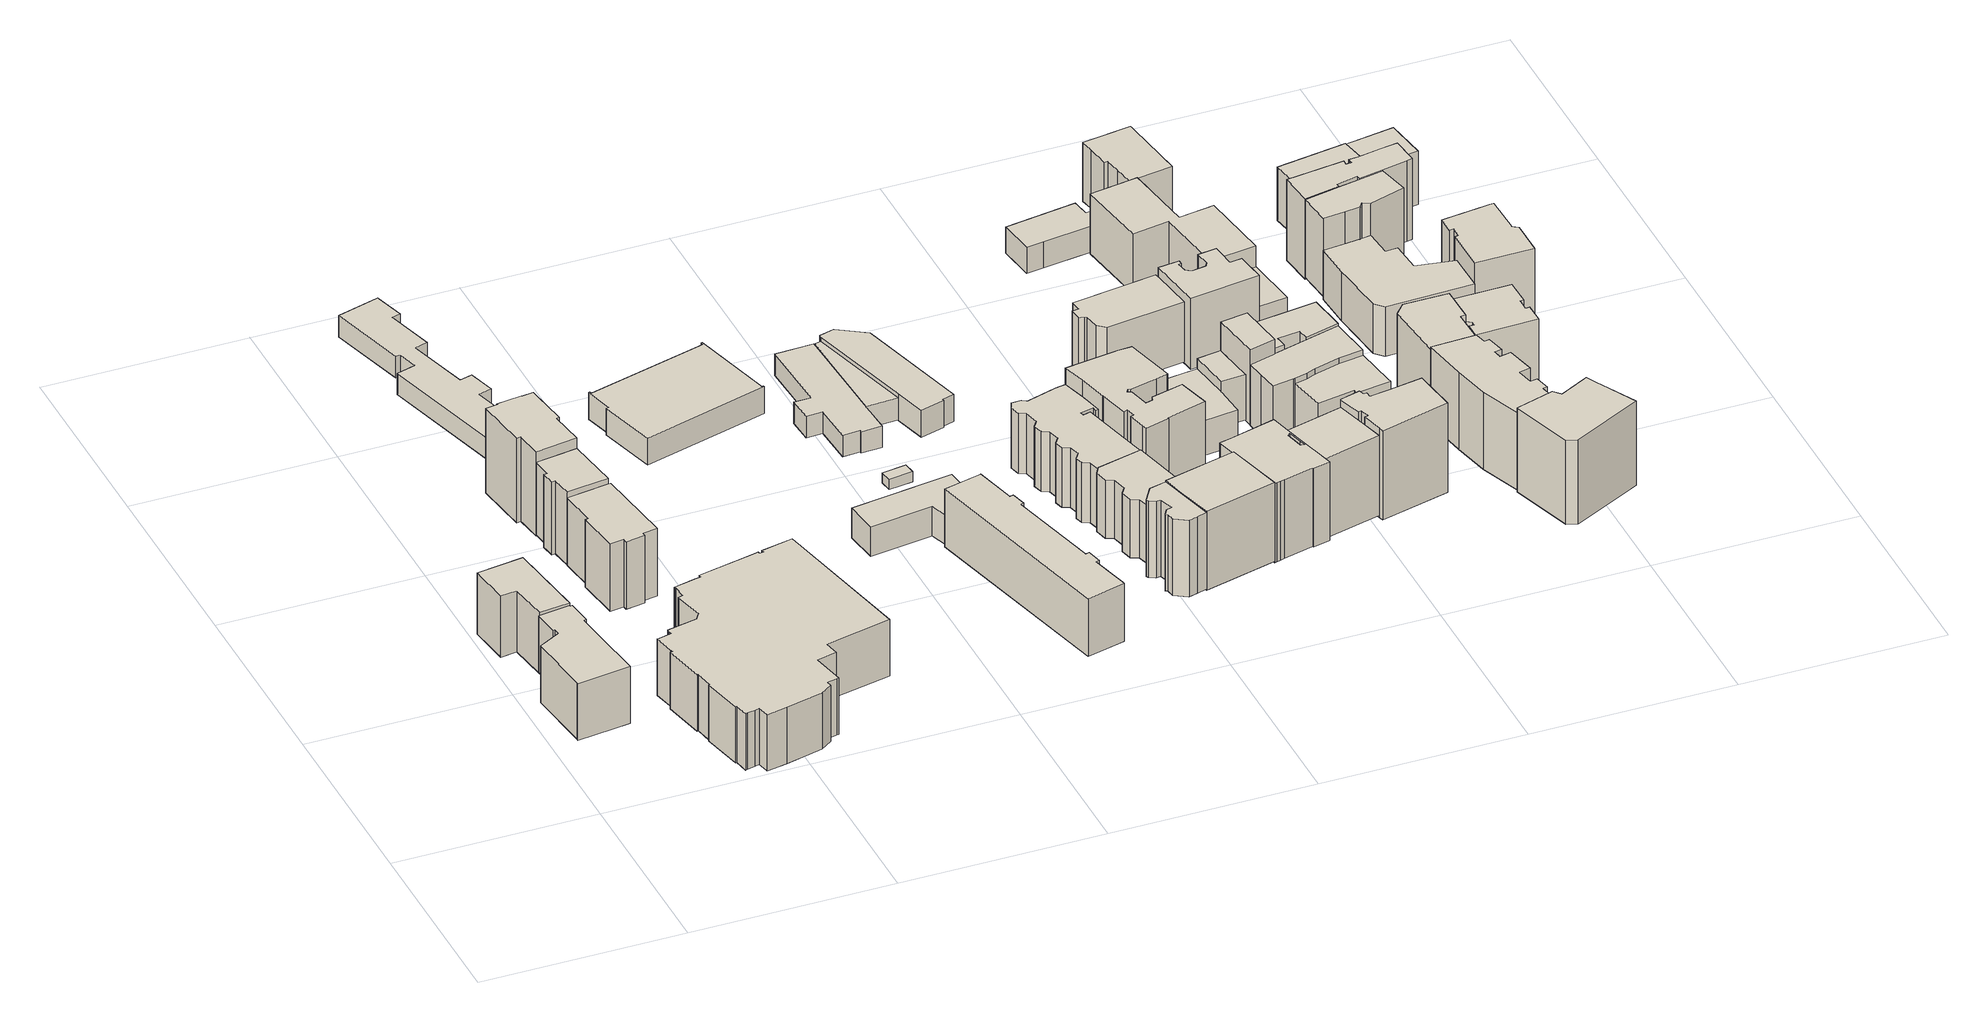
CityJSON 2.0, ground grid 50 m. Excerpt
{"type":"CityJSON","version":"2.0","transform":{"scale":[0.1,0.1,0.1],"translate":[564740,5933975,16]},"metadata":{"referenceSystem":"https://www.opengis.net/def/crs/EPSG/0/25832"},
"CityObjects":{
"building1":{"type":"Building","attributes":{"Gemeindeschluessel":"02100106","Geometrietyp2DReferenz":"3000","BezugspunktDach":"2000","function":"31001_1010","measuredHeight":17.2,"storeysAboveGround":4},"address":[{"country":"Germany","locality":"Hamburg","thoroughfareNumber":"25","thoroughfareName":"Neanderstraße","postcode":"20459"}],"geometry":[{"type":"Solid","lod":"1","boundaries":[[[[0,1,2,3,4,5,6,7,8,9,10,11,12,13,14,15,16,17,18,19]],[[20,21,22,23,24,25,26,27,28,29,30,31,32,33,34,35,36,37,38,39]],[[18,20,39,19]],[[17,21,20,18]],[[16,22,21,17]],[[15,23,22,16]],[[14,24,23,15]],[[13,25,24,14]],[[12,26,25,13]],[[11,27,26,12]],[[10,28,27,11]],[[9,29,28,10]],[[8,30,29,9]],[[7,31,30,8]],[[6,32,31,7]],[[5,33,32,6]],[[4,34,33,5]],[[3,35,34,4]],[[2,36,35,3]],[[1,37,36,2]],[[0,38,37,1]],[[19,39,38,0]]]]}]},
"building2":{"type":"Building","attributes":{"name":"Museum","Gemeindeschluessel":"02100106","Geometrietyp2DReferenz":"3000","BezugspunktDach":"2000","function":"31001_1120","measuredHeight":19.96,"storeysAboveGround":4},"address":[{"country":"Germany","locality":"Hamburg","thoroughfareNumber":"27","thoroughfareName":"Neanderstraße","postcode":"20459"}],"geometry":[{"type":"Solid","lod":"1","boundaries":[[[[40,41,42,43,44,45]],[[46,47,48,49,50,51]],[[44,46,51,45]],[[43,47,46,44]],[[42,48,47,43]],[[41,49,48,42]],[[40,50,49,41]],[[45,51,50,40]]]]}]},
"building3":{"type":"Building","attributes":{"Gemeindeschluessel":"02100106","Geometrietyp2DReferenz":"3000","BezugspunktDach":"2000","function":"31001_1120","measuredHeight":18.04,"storeysAboveGround":4},"address":[{"country":"Germany","locality":"Hamburg","thoroughfareNumber":"22","thoroughfareName":"Neanderstraße","postcode":"20459"}],"geometry":[{"type":"Solid","lod":"1","boundaries":[[[[52,53,54,55,56,57,58,59,60,61,62,63]],[[64,65,66,67,68,69,70,71,72,73,74,75]],[[62,64,75,63]],[[61,65,64,62]],[[60,66,65,61]],[[59,67,66,60]],[[58,68,67,59]],[[57,69,68,58]],[[56,70,69,57]],[[55,71,70,56]],[[54,72,71,55]],[[53,73,72,54]],[[52,74,73,53]],[[63,75,74,52]]]]}]},
"building4":{"type":"Building","attributes":{"Gemeindeschluessel":"02100106","Geometrietyp2DReferenz":"3000","BezugspunktDach":"2000","function":"31001_1130","measuredHeight":23.36,"storeysAboveGround":5},"address":[{"country":"Germany","locality":"Hamburg","thoroughfareNumber":"24","thoroughfareName":"Neanderstraße","postcode":"20459"}],"geometry":[{"type":"Solid","lod":"1","boundaries":[[[[76,77,78,79,80,81,82,83]],[[84,85,86,87,88,89,90,91]],[[82,84,91,83]],[[81,85,84,82]],[[80,86,85,81]],[[79,87,86,80]],[[78,88,87,79]],[[77,89,88,78]],[[76,90,89,77]],[[83,91,90,76]]]]}]},
"building5":{"type":"Building","attributes":{"Gemeindeschluessel":"02100106","Geometrietyp2DReferenz":"3000","BezugspunktDach":"2000","function":"31001_1130","measuredHeight":25.8,"storeysAboveGround":5},"address":[{"country":"Germany","locality":"Hamburg","thoroughfareNumber":"28","thoroughfareName":"Neanderstraße","postcode":"20459"}],"geometry":[{"type":"Solid","lod":"1","boundaries":[[[[92,93,94,95,96,97,98,99,100,101,102,103]],[[104,105,106,107,108,109,110,111,112,113,114,115]],[[102,104,115,103]],[[101,105,104,102]],[[100,106,105,101]],[[99,107,106,100]],[[98,108,107,99]],[[97,109,108,98]],[[96,110,109,97]],[[95,111,110,96]],[[94,112,111,95]],[[93,113,112,94]],[[92,114,113,93]],[[103,115,114,92]]]]}]},
"building6":{"type":"Building","attributes":{"Gemeindeschluessel":"02100106","Geometrietyp2DReferenz":"3000","BezugspunktDach":"2000","function":"31001_2070","measuredHeight":30.02,"storeysAboveGround":8},"address":[{"country":"Germany","locality":"Hamburg","thoroughfareNumber":"20","thoroughfareName":"Neanderstraße","postcode":"20459"}],"geometry":[{"type":"Solid","lod":"1","boundaries":[[[[116,117,118,119,120,121,122,123,124,125,126,127,128,129,130,131,132,133,134,135,136,137,138,139,140,141,142,143,144,145,146,147,148,149,150,151,152,153,154,155,156,157,158,159,160,161,162,163,164]],[[165,166,167,168,169,170,171,172,173,174,175,176,177,178,179,180,181,182,183,184,185,186,187,188,189,190,191,192,193,194,195,196,197,198,199,200,201,202,203,204,205,206,207,208,209,210,211,212,213]],[[163,165,213,164]],[[162,166,165,163]],[[161,167,166,162]],[[160,168,167,161]],[[159,169,168,160]],[[158,170,169,159]],[[157,171,170,158]],[[156,172,171,157]],[[155,173,172,156]],[[154,174,173,155]],[[153,175,174,154]],[[152,176,175,153]],[[151,177,176,152]],[[150,178,177,151]],[[149,179,178,150]],[[148,180,179,149]],[[147,181,180,148]],[[146,182,181,147]],[[145,183,182,146]],[[144,184,183,145]],[[143,185,184,144]],[[142,186,185,143]],[[141,187,186,142]],[[140,188,187,141]],[[139,189,188,140]],[[138,190,189,139]],[[137,191,190,138]],[[136,192,191,137]],[[135,193,192,136]],[[134,194,193,135]],[[133,195,194,134]],[[132,196,195,133]],[[131,197,196,132]],[[130,198,197,131]],[[129,199,198,130]],[[128,200,199,129]],[[127,201,200,128]],[[126,202,201,127]],[[125,203,202,126]],[[124,204,203,125]],[[123,205,204,124]],[[122,206,205,123]],[[121,207,206,122]],[[120,208,207,121]],[[119,209,208,120]],[[118,210,209,119]],[[117,211,210,118]],[[116,212,211,117]],[[164,213,212,116]]]]}]},
"building7":{"type":"Building","attributes":{"Gemeindeschluessel":"02100106","Geometrietyp2DReferenz":"3000","BezugspunktDach":"2000","function":"31001_2010","measuredHeight":7.49,"storeysAboveGround":2},"address":[{"country":"Germany","locality":"Hamburg","thoroughfareName":"Kurze Straße","postcode":"20459"}],"geometry":[{"type":"Solid","lod":"1","boundaries":[[[[214,215,216,217,218,219,220,221,222,223,224,225,226,227,228,229]],[[230,231,232,233,234,235,236,237,238,239,240,241,242,243,244,245]],[[228,230,245,229]],[[227,231,230,228]],[[226,232,231,227]],[[225,233,232,226]],[[224,234,233,225]],[[223,235,234,224]],[[222,236,235,223]],[[221,237,236,222]],[[220,238,237,221]],[[219,239,238,220]],[[218,240,239,219]],[[217,241,240,218]],[[216,242,241,217]],[[215,243,242,216]],[[214,244,243,215]],[[229,245,244,214]]]]}]},
"building8":{"type":"Building","attributes":{"Gemeindeschluessel":"02100106","Geometrietyp2DReferenz":"3000","BezugspunktDach":"2000","function":"31001_3210","measuredHeight":7.12,"storeysAboveGround":1},"address":[{"country":"Germany","locality":"Hamburg","thoroughfareName":"Kurze Straße","postcode":"20355"}],"geometry":[{"type":"Solid","lod":"1","boundaries":[[[[246,247,248,249,250,251,252,253,254,255,256,257]],[[258,259,260,261,262,263,264,265,266,267,268,269]],[[256,258,269,257]],[[255,259,258,256]],[[254,260,259,255]],[[253,261,260,254]],[[252,262,261,253]],[[251,263,262,252]],[[250,264,263,251]],[[249,265,264,250]],[[248,266,265,249]],[[247,267,266,248]],[[246,268,267,247]],[[257,269,268,246]]]]}]},
"building9":{"type":"Building","attributes":{"Gemeindeschluessel":"02100106","Geometrietyp2DReferenz":"3000","BezugspunktDach":"2000","function":"31001_3210","measuredHeight":7.88,"storeysAboveGround":2},"address":[{"country":"Germany","locality":"Hamburg","thoroughfareName":"Neuer Steinweg","postcode":"20459"}],"geometry":[{"type":"Solid","lod":"1","boundaries":[[[[270,271,272,273,274,275,276]],[[277,278,279,280,281,282,283]],[[275,277,283,276]],[[274,278,277,275]],[[273,279,278,274]],[[272,280,279,273]],[[271,281,280,272]],[[270,282,281,271]],[[276,283,282,270]]]]}]},
"building10":{"type":"Building","attributes":{"Gemeindeschluessel":"02100106","Geometrietyp2DReferenz":"3000","BezugspunktDach":"2000","function":"31001_1010","measuredHeight":17.67,"storeysAboveGround":4},"address":[{"country":"Germany","locality":"Hamburg","thoroughfareNumber":"2b","thoroughfareName":"Neuer Steinweg","postcode":"20459"}],"geometry":[{"type":"Solid","lod":"1","boundaries":[[[[284,285,286,287,288,289,290,291,292,293,294,295,296,297,298]],[[299,300,301,302,303,304,305,306,307,308,309,310,311,312,313]],[[297,299,313,298]],[[296,300,299,297]],[[295,301,300,296]],[[294,302,301,295]],[[293,303,302,294]],[[292,304,303,293]],[[291,305,304,292]],[[290,306,305,291]],[[289,307,306,290]],[[288,308,307,289]],[[287,309,308,288]],[[286,310,309,287]],[[285,311,310,286]],[[284,312,311,285]],[[298,313,312,284]]]]}]},
"building11":{"type":"Building","attributes":{"Gemeindeschluessel":"02100106","Geometrietyp2DReferenz":"3000","BezugspunktDach":"2000","function":"31001_3060","measuredHeight":2.96,"storeysAboveGround":1},"address":[{"country":"Germany","locality":"Hamburg","thoroughfareName":"Markusstraße","postcode":"20355"}],"geometry":[{"type":"Solid","lod":"1","boundaries":[[[[314,315,316,317]],[[318,319,320,321]],[[316,318,321,317]],[[315,319,318,316]],[[314,320,319,315]],[[317,321,320,314]]]]}]},
"building12":{"type":"Building","attributes":{"Gemeindeschluessel":"02100106","Geometrietyp2DReferenz":"3000","BezugspunktDach":"2000","function":"31001_3060","measuredHeight":8.18,"storeysAboveGround":2},"address":[{"country":"Germany","locality":"Hamburg","thoroughfareName":"Markusstraße","postcode":"20355"}],"geometry":[{"type":"Solid","lod":"1","boundaries":[[[[322,323,324,325,326,327,328,329,330,331,332,333]],[[334,335,336,337,338,339,340,341,342,343,344,345]],[[332,334,345,333]],[[331,335,334,332]],[[330,336,335,331]],[[329,337,336,330]],[[328,338,337,329]],[[327,339,338,328]],[[326,340,339,327]],[[325,341,340,326]],[[324,342,341,325]],[[323,343,342,324]],[[322,344,343,323]],[[333,345,344,322]]]]}]},
"building13":{"type":"Building","attributes":{"Gemeindeschluessel":"02100106","Geometrietyp2DReferenz":"3000","BezugspunktDach":"2000","function":"31001_3060","measuredHeight":8.21,"storeysAboveGround":2},"address":[{"country":"Germany","locality":"Hamburg","thoroughfareNumber":"10","thoroughfareName":"Markusstraße","postcode":"20355"}],"geometry":[{"type":"Solid","lod":"1","boundaries":[[[[346,347,348,349]],[[350,351,352,353]],[[348,350,353,349]],[[347,351,350,348]],[[346,352,351,347]],[[349,353,352,346]]]]}]},
"building14":{"type":"Building","attributes":{"Gemeindeschluessel":"02100106","Geometrietyp2DReferenz":"3000","BezugspunktDach":"2000","function":"31001_3060","measuredHeight":7.19,"storeysAboveGround":2},"address":[{"country":"Germany","locality":"Hamburg","thoroughfareName":"Markusstraße","postcode":"20355"}],"geometry":[{"type":"Solid","lod":"1","boundaries":[[[[354,355,356,357,358,359,360,361,362]],[[363,364,365,366,367,368,369,370,371]],[[361,363,371,362]],[[360,364,363,361]],[[359,365,364,360]],[[358,366,365,359]],[[357,367,366,358]],[[356,368,367,357]],[[355,369,368,356]],[[354,370,369,355]],[[362,371,370,354]]]]}]},
"building15":{"type":"Building","attributes":{"Gemeindeschluessel":"02100106","Geometrietyp2DReferenz":"3000","BezugspunktDach":"2000","function":"31001_1010","measuredHeight":20.44,"storeysAboveGround":7},"address":[{"country":"Germany","locality":"Hamburg","thoroughfareNumber":"17","thoroughfareName":"Markusstraße","postcode":"20459"}],"geometry":[{"type":"Solid","lod":"1","boundaries":[[[[372,373,374,375,376,377,378,379,380,381,382,383,384,385,386]],[[387,388,389,390,391,392,393,394,395,396,397,398,399,400,401]],[[385,387,401,386]],[[384,388,387,385]],[[383,389,388,384]],[[382,390,389,383]],[[381,391,390,382]],[[380,392,391,381]],[[379,393,392,380]],[[378,394,393,379]],[[377,395,394,378]],[[376,396,395,377]],[[375,397,396,376]],[[374,398,397,375]],[[373,399,398,374]],[[372,400,399,373]],[[386,401,400,372]]]]}]},
"building16":{"type":"Building","attributes":{"Gemeindeschluessel":"02100106","Geometrietyp2DReferenz":"3000","BezugspunktDach":"2000","function":"31001_1010","measuredHeight":18.59,"storeysAboveGround":4},"address":[{"country":"Germany","locality":"Hamburg","thoroughfareNumber":"15","thoroughfareName":"Markusstraße","postcode":"20355"}],"geometry":[{"type":"Solid","lod":"1","boundaries":[[[[402,403,404,405,406,407,408,409,410,411,412,413,414]],[[415,416,417,418,419,420,421,422,423,424,425,426,427]],[[413,415,427,414]],[[412,416,415,413]],[[411,417,416,412]],[[410,418,417,411]],[[409,419,418,410]],[[408,420,419,409]],[[407,421,420,408]],[[406,422,421,407]],[[405,423,422,406]],[[404,424,423,405]],[[403,425,424,404]],[[402,426,425,403]],[[414,427,426,402]]]]}]},
"building17":{"type":"Building","attributes":{"Gemeindeschluessel":"02100106","Geometrietyp2DReferenz":"3000","BezugspunktDach":"2000","function":"31001_1010","measuredHeight":19.2,"storeysAboveGround":6},"address":[{"country":"Germany","locality":"Hamburg","thoroughfareNumber":"11","thoroughfareName":"Markusstraße","postcode":"20355"}],"geometry":[{"type":"Solid","lod":"1","boundaries":[[[[428,429,430,431,432,433,434,435,436,437,438,439,440,441,442,443,444,445,446,447,448,449,450,451,452,453,454,455,456]],[[457,458,459,460,461,462,463,464,465,466,467,468,469,470,471,472,473,474,475,476,477,478,479,480,481,482,483,484,485]],[[455,457,485,456]],[[454,458,457,455]],[[453,459,458,454]],[[452,460,459,453]],[[451,461,460,452]],[[450,462,461,451]],[[449,463,462,450]],[[448,464,463,449]],[[447,465,464,448]],[[446,466,465,447]],[[445,467,466,446]],[[444,468,467,445]],[[443,469,468,444]],[[442,470,469,443]],[[441,471,470,442]],[[440,472,471,441]],[[439,473,472,440]],[[438,474,473,439]],[[437,475,474,438]],[[436,476,475,437]],[[435,477,476,436]],[[434,478,477,435]],[[433,479,478,434]],[[432,480,479,433]],[[431,481,480,432]],[[430,482,481,431]],[[429,483,482,430]],[[428,484,483,429]],[[456,485,484,428]]]]}]},
"building18":{"type":"Building","attributes":{"Gemeindeschluessel":"02100106","Geometrietyp2DReferenz":"3000","BezugspunktDach":"2000","function":"31001_2010","measuredHeight":21.01,"storeysAboveGround":7},"address":[{"country":"Germany","locality":"Hamburg","thoroughfareNumber":"24","thoroughfareName":"Großneumarkt","postcode":"20459"}],"geometry":[{"type":"Solid","lod":"1","boundaries":[[[[486,487,488,489,490]],[[491,492,493,494,495]],[[489,491,495,490]],[[488,492,491,489]],[[487,493,492,488]],[[486,494,493,487]],[[490,495,494,486]]]]}]},
"building19":{"type":"Building","attributes":{"Gemeindeschluessel":"02100106","Geometrietyp2DReferenz":"3000","BezugspunktDach":"2000","function":"31001_1130","measuredHeight":23.16,"storeysAboveGround":5},"address":[{"country":"Germany","locality":"Hamburg","thoroughfareNumber":"9a","thoroughfareName":"Markusstraße","postcode":"20355"}],"geometry":[{"type":"Solid","lod":"1","boundaries":[[[[496,497,498,499,500,501,502,503,504,505,506,507,508,509,510,511,512,513,514,515,516,517,518,519,520,521,522]],[[523,524,525,526,527,528,529,530,531,532,533,534,535,536,537,538,539,540,541,542,543,544,545,546,547,548,549]],[[521,523,549,522]],[[520,524,523,521]],[[519,525,524,520]],[[518,526,525,519]],[[517,527,526,518]],[[516,528,527,517]],[[515,529,528,516]],[[514,530,529,515]],[[513,531,530,514]],[[512,532,531,513]],[[511,533,532,512]],[[510,534,533,511]],[[509,535,534,510]],[[508,536,535,509]],[[507,537,536,508]],[[506,538,537,507]],[[505,539,538,506]],[[504,540,539,505]],[[503,541,540,504]],[[502,542,541,503]],[[501,543,542,502]],[[500,544,543,501]],[[499,545,544,500]],[[498,546,545,499]],[[497,547,546,498]],[[496,548,547,497]],[[522,549,548,496]]]]}]},
"building20":{"type":"Building","attributes":{"Gemeindeschluessel":"02100106","Geometrietyp2DReferenz":"3000","BezugspunktDach":"2000","function":"31001_1120","measuredHeight":22.07,"storeysAboveGround":6},"address":[{"country":"Germany","locality":"Hamburg","thoroughfareNumber":"22","thoroughfareName":"Großneumarkt","postcode":"20459"}],"geometry":[{"type":"Solid","lod":"1","boundaries":[[[[550,551,552,553,554,555,556,557,558,559,560,561,562,563,564,565],[566,567,568,569,570,571]],[[572,573,574,575,576,577,578,579,580,581,582,583,584,585,586,587],[588,589,590,591,592,593]],[[564,572,587,565]],[[563,573,572,564]],[[562,574,573,563]],[[561,575,574,562]],[[560,576,575,561]],[[559,577,576,560]],[[558,578,577,559]],[[557,579,578,558]],[[556,580,579,557]],[[555,581,580,556]],[[554,582,581,555]],[[553,583,582,554]],[[552,584,583,553]],[[551,585,584,552]],[[550,586,585,551]],[[565,587,586,550]],[[570,588,593,571]],[[569,589,588,570]],[[568,590,589,569]],[[567,591,590,568]],[[566,592,591,567]],[[571,593,592,566]]]]}]},
"building21":{"type":"Building","attributes":{"Gemeindeschluessel":"02100106","Geometrietyp2DReferenz":"3000","BezugspunktDach":"2000","function":"31001_2100","measuredHeight":11.46,"storeysAboveGround":3},"address":[{"country":"Germany","locality":"Hamburg","thoroughfareNumber":"7","thoroughfareName":"Markusstraße","postcode":"20355"}],"geometry":[{"type":"Solid","lod":"1","boundaries":[[[[594,595,596,597,598,599,600]],[[601,602,603,604,605,606,607]],[[599,601,607,600]],[[598,602,601,599]],[[597,603,602,598]],[[596,604,603,597]],[[595,605,604,596]],[[594,606,605,595]],[[600,607,606,594]]]]}]},
"building22":{"type":"Building","attributes":{"Gemeindeschluessel":"02100106","Geometrietyp2DReferenz":"3000","BezugspunktDach":"2000","function":"31001_2010","measuredHeight":21.31,"storeysAboveGround":7},"address":[{"country":"Germany","locality":"Hamburg","thoroughfareNumber":"20","thoroughfareName":"Großneumarkt","postcode":"20459"}],"geometry":[{"type":"Solid","lod":"1","boundaries":[[[[608,609,610,611]],[[612,613,614,615]],[[610,612,615,611]],[[609,613,612,610]],[[608,614,613,609]],[[611,615,614,608]]]]}]},
"building23":{"type":"Building","attributes":{"Gemeindeschluessel":"02100106","Geometrietyp2DReferenz":"3000","BezugspunktDach":"2000","function":"31001_1010","measuredHeight":16.03,"storeysAboveGround":4},"address":[{"country":"Germany","locality":"Hamburg","thoroughfareNumber":"6","thoroughfareName":"Markusstraße","postcode":"20355"}],"geometry":[{"type":"Solid","lod":"1","boundaries":[[[[616,617,618,619,620,621,622,623,624,625,626]],[[627,628,629,630,631,632,633,634,635,636,637]],[[625,627,637,626]],[[624,628,627,625]],[[623,629,628,624]],[[622,630,629,623]],[[621,631,630,622]],[[620,632,631,621]],[[619,633,632,620]],[[618,634,633,619]],[[617,635,634,618]],[[616,636,635,617]],[[626,637,636,616]]]]}]},
"building24":{"type":"Building","attributes":{"Gemeindeschluessel":"02100106","Geometrietyp2DReferenz":"3000","BezugspunktDach":"2000","function":"31001_1010","measuredHeight":12.09,"storeysAboveGround":3},"address":[{"country":"Germany","locality":"Hamburg","thoroughfareNumber":"5","thoroughfareName":"Markusstraße","postcode":"20355"}],"geometry":[{"type":"Solid","lod":"1","boundaries":[[[[638,639,640,641,642]],[[643,644,645,646,647]],[[641,643,647,642]],[[640,644,643,641]],[[639,645,644,640]],[[638,646,645,639]],[[642,647,646,638]]]]}]},
"building25":{"type":"Building","attributes":{"Gemeindeschluessel":"02100106","Geometrietyp2DReferenz":"3000","BezugspunktDach":"2000","function":"31001_2310","measuredHeight":21.68,"storeysAboveGround":4},"address":[{"country":"Germany","locality":"Hamburg","thoroughfareNumber":"3","thoroughfareName":"Markusstraße","postcode":"20355"}],"geometry":[{"type":"Solid","lod":"1","boundaries":[[[[648,649,650,651]],[[652,653,654,655]],[[650,652,655,651]],[[649,653,652,650]],[[648,654,653,649]],[[651,655,654,648]]]]}]},
"building26":{"type":"Building","attributes":{"Gemeindeschluessel":"02100106","Geometrietyp2DReferenz":"3000","BezugspunktDach":"2000","function":"31001_1010","measuredHeight":23.84,"storeysAboveGround":5},"address":[{"country":"Germany","locality":"Hamburg","thoroughfareNumber":"16","thoroughfareName":"Großneumarkt","postcode":"20459"}],"geometry":[{"type":"Solid","lod":"1","boundaries":[[[[656,657,658,659,660,661,662,663,664,665,666,667,668,669,670]],[[671,672,673,674,675,676,677,678,679,680,681,682,683,684,685]],[[669,671,685,670]],[[668,672,671,669]],[[667,673,672,668]],[[666,674,673,667]],[[665,675,674,666]],[[664,676,675,665]],[[663,677,676,664]],[[662,678,677,663]],[[661,679,678,662]],[[660,680,679,661]],[[659,681,680,660]],[[658,682,681,659]],[[657,683,682,658]],[[656,684,683,657]],[[670,685,684,656]]]]}]},
"building27":{"type":"Building","attributes":{"Gemeindeschluessel":"02100106","Geometrietyp2DReferenz":"3000","BezugspunktDach":"2000","function":"31001_1120","measuredHeight":18.19,"storeysAboveGround":4},"address":[{"country":"Germany","locality":"Hamburg","thoroughfareNumber":"8","thoroughfareName":"Thielbek","postcode":"20355"}],"geometry":[{"type":"Solid","lod":"1","boundaries":[[[[686,687,688,689,690,691,692,693,694,695]],[[696,697,698,699,700,701,702,703,704,705]],[[694,696,705,695]],[[693,697,696,694]],[[692,698,697,693]],[[691,699,698,692]],[[690,700,699,691]],[[689,701,700,690]],[[688,702,701,689]],[[687,703,702,688]],[[686,704,703,687]],[[695,705,704,686]]]]}]},
"building28":{"type":"Building","attributes":{"Gemeindeschluessel":"02100106","Geometrietyp2DReferenz":"3000","BezugspunktDach":"2000","function":"31001_1010","measuredHeight":6.84,"storeysAboveGround":1},"address":[{"country":"Germany","locality":"Hamburg","thoroughfareNumber":"9a","thoroughfareName":"Kohlhöfen","postcode":"20355"}],"geometry":[{"type":"Solid","lod":"1","boundaries":[[[[706,707,708,709,710,711,712,713,714]],[[715,716,717,718,719,720,721,722,723]],[[713,715,723,714]],[[712,716,715,713]],[[711,717,716,712]],[[710,718,717,711]],[[709,719,718,710]],[[708,720,719,709]],[[707,721,720,708]],[[706,722,721,707]],[[714,723,722,706]]]]}]},
"building29":{"type":"Building","attributes":{"Gemeindeschluessel":"02100106","Geometrietyp2DReferenz":"3000","BezugspunktDach":"2000","function":"31001_1120","measuredHeight":18.29,"storeysAboveGround":4},"address":[{"country":"Germany","locality":"Hamburg","thoroughfareNumber":"10","thoroughfareName":"Thielbek","postcode":"20355"}],"geometry":[{"type":"Solid","lod":"1","boundaries":[[[[688,687,686,695,694,724,725,726,727,728]],[[729,730,731,732,733,734,735,736,737,738]],[[727,729,738,728]],[[726,730,729,727]],[[725,731,730,726]],[[724,732,731,725]],[[694,733,732,724]],[[695,734,733,694]],[[686,735,734,695]],[[687,736,735,686]],[[688,737,736,687]],[[728,738,737,688]]]]}]},
"building30":{"type":"Building","attributes":{"Gemeindeschluessel":"02100106","Geometrietyp2DReferenz":"3000","BezugspunktDach":"2000","function":"31001_1100","measuredHeight":19.76,"storeysAboveGround":6},"address":[{"country":"Germany","locality":"Hamburg","thoroughfareNumber":"4","thoroughfareName":"Markusstraße","postcode":"20355"}],"geometry":[{"type":"Solid","lod":"1","boundaries":[[[[739,740,741,742,743,744,745,746,747,748,749,750,751,752,753,754]],[[755,756,757,758,759,760,761,762,763,764,765,766,767,768,769,770]],[[753,755,770,754]],[[752,756,755,753]],[[751,757,756,752]],[[750,758,757,751]],[[749,759,758,750]],[[748,760,759,749]],[[747,761,760,748]],[[746,762,761,747]],[[745,763,762,746]],[[744,764,763,745]],[[743,765,764,744]],[[742,766,765,743]],[[741,767,766,742]],[[740,768,767,741]],[[739,769,768,740]],[[754,770,769,739]]]]}]},
"building31":{"type":"Building","attributes":{"Gemeindeschluessel":"02100106","Geometrietyp2DReferenz":"3000","BezugspunktDach":"2000","function":"31001_1120","measuredHeight":16.42,"storeysAboveGround":4},"address":[{"country":"Germany","locality":"Hamburg","thoroughfareNumber":"15","thoroughfareName":"Thielbek","postcode":"20355"}],"geometry":[{"type":"Solid","lod":"1","boundaries":[[[[771,662,661,772,773,774]],[[775,776,777,778,779,780]],[[773,775,780,774]],[[772,776,775,773]],[[661,777,776,772]],[[662,778,777,661]],[[771,779,778,662]],[[774,780,779,771]]]]}]},
"building32":{"type":"Building","attributes":{"Gemeindeschluessel":"02100106","Geometrietyp2DReferenz":"3000","BezugspunktDach":"2000","function":"31001_1120","measuredHeight":14.56,"storeysAboveGround":4},"address":[{"country":"Germany","locality":"Hamburg","thoroughfareNumber":"14","thoroughfareName":"Thielbek","postcode":"20355"}],"geometry":[{"type":"Solid","lod":"1","boundaries":[[[[781,782,783,784,785,771,774]],[[786,787,788,789,790,791,792]],[[771,786,792,774]],[[785,787,786,771]],[[784,788,787,785]],[[783,789,788,784]],[[782,790,789,783]],[[781,791,790,782]],[[774,792,791,781]]]]}]},
"building33":{"type":"Building","attributes":{"Gemeindeschluessel":"02100106","Geometrietyp2DReferenz":"3000","BezugspunktDach":"2000","function":"31001_2010","measuredHeight":21.68,"storeysAboveGround":4},"address":[{"country":"Germany","locality":"Hamburg","thoroughfareNumber":"6","thoroughfareName":"Thielbek","postcode":"20355"}],"geometry":[{"type":"Solid","lod":"1","boundaries":[[[[793,794,795,796,797,798,799,800,801,802]],[[803,804,805,806,807,808,809,810,811,812]],[[801,803,812,802]],[[800,804,803,801]],[[799,805,804,800]],[[798,806,805,799]],[[797,807,806,798]],[[796,808,807,797]],[[795,809,808,796]],[[794,810,809,795]],[[793,811,810,794]],[[802,812,811,793]]]]}]},
"building34":{"type":"Building","attributes":{"Gemeindeschluessel":"02100106","Geometrietyp2DReferenz":"3000","BezugspunktDach":"2000","function":"31001_1010","measuredHeight":16.07,"storeysAboveGround":4},"address":[{"country":"Germany","locality":"Hamburg","thoroughfareNumber":"5","thoroughfareName":"Kohlhöfen","postcode":"20355"}],"geometry":[{"type":"Solid","lod":"1","boundaries":[[[[813,814,815,816,817,818,819,820,821,822,823]],[[824,825,826,827,828,829,830,831,832,833,834]],[[822,824,834,823]],[[821,825,824,822]],[[820,826,825,821]],[[819,827,826,820]],[[818,828,827,819]],[[817,829,828,818]],[[816,830,829,817]],[[815,831,830,816]],[[814,832,831,815]],[[813,833,832,814]],[[823,834,833,813]]]]}]},
"building35":{"type":"Building","attributes":{"Gemeindeschluessel":"02100106","Geometrietyp2DReferenz":"3000","BezugspunktDach":"2000","function":"31001_1010","measuredHeight":15.32,"storeysAboveGround":3},"address":[{"country":"Germany","locality":"Hamburg","thoroughfareNumber":"2","thoroughfareName":"Markusstraße","postcode":"20355"}],"geometry":[{"type":"Solid","lod":"1","boundaries":[[[[835,836,837,838,839,840,841,842]],[[843,844,845,846,847,848,849,850]],[[841,843,850,842]],[[840,844,843,841]],[[839,845,844,840]],[[838,846,845,839]],[[837,847,846,838]],[[836,848,847,837]],[[835,849,848,836]],[[842,850,849,835]]]]}]},
"building36":{"type":"Building","attributes":{"Gemeindeschluessel":"02100106","Geometrietyp2DReferenz":"3000","BezugspunktDach":"2000","function":"31001_1120","measuredHeight":18.4,"storeysAboveGround":4},"address":[{"country":"Germany","locality":"Hamburg","thoroughfareNumber":"9","thoroughfareName":"Kohlhöfen","postcode":"20355"}],"geometry":[{"type":"Solid","lod":"1","boundaries":[[[[851,852,853,854,855,856,857,858,859,860,861,862]],[[863,864,865,866,867,868,869,870,871,872,873,874]],[[861,863,874,862]],[[860,864,863,861]],[[859,865,864,860]],[[858,866,865,859]],[[857,867,866,858]],[[856,868,867,857]],[[855,869,868,856]],[[854,870,869,855]],[[853,871,870,854]],[[852,872,871,853]],[[851,873,872,852]],[[862,874,873,851]]]]}]},
"building37":{"type":"Building","attributes":{"Gemeindeschluessel":"02100107","Geometrietyp2DReferenz":"3000","BezugspunktDach":"2000","function":"31001_1010","measuredHeight":21.57,"storeysAboveGround":6},"address":[{"country":"Germany","locality":"Hamburg","thoroughfareNumber":"1","thoroughfareName":"Thielbek","postcode":"20459"}],"geometry":[{"type":"Solid","lod":"1","boundaries":[[[[875,876,877,878,879,880,881,882,883,884,885,886,887,888,889,890,891,892]],[[893,894,895,896,897,898,899,900,901,902,903,904,905,906,907,908,909,910]],[[891,893,910,892]],[[890,894,893,891]],[[889,895,894,890]],[[888,896,895,889]],[[887,897,896,888]],[[886,898,897,887]],[[885,899,898,886]],[[884,900,899,885]],[[883,901,900,884]],[[882,902,901,883]],[[881,903,902,882]],[[880,904,903,881]],[[879,905,904,880]],[[878,906,905,879]],[[877,907,906,878]],[[876,908,907,877]],[[875,909,908,876]],[[892,910,909,875]]]]}]},
"building38":{"type":"Building","attributes":{"Gemeindeschluessel":"02100107","Geometrietyp2DReferenz":"3000","BezugspunktDach":"2000","function":"31001_1120","measuredHeight":19.97,"storeysAboveGround":5},"address":[{"country":"Germany","locality":"Hamburg","thoroughfareNumber":"3","thoroughfareName":"Thielbek","postcode":"20355"}],"geometry":[{"type":"Solid","lod":"1","boundaries":[[[[911,912,913,914,915,916,878,877]],[[917,918,919,920,921,922,923,924]],[[878,917,924,877]],[[916,918,917,878]],[[915,919,918,916]],[[914,920,919,915]],[[913,921,920,914]],[[912,922,921,913]],[[911,923,922,912]],[[877,924,923,911]]]]}]},
"building39":{"type":"Building","attributes":{"Gemeindeschluessel":"02100107","Geometrietyp2DReferenz":"3000","BezugspunktDach":"2000","function":"31001_1010","measuredHeight":25.71,"storeysAboveGround":5},"address":[{"country":"Germany","locality":"Hamburg","thoroughfareNumber":"42","thoroughfareName":"Wexstraße","postcode":"20459"}],"geometry":[{"type":"Solid","lod":"1","boundaries":[[[[925,926,927,928,929,930,931,932]],[[933,934,935,936,937,938,939,940]],[[931,933,940,932]],[[930,934,933,931]],[[929,935,934,930]],[[928,936,935,929]],[[927,937,936,928]],[[926,938,937,927]],[[925,939,938,926]],[[932,940,939,925]]]]}]},
"building40":{"type":"Building","attributes":{"Gemeindeschluessel":"02100107","Geometrietyp2DReferenz":"3000","BezugspunktDach":"2000","function":"31001_1120","measuredHeight":21.98,"storeysAboveGround":6},"address":[{"country":"Germany","locality":"Hamburg","thoroughfareNumber":"2","thoroughfareName":"Kohlhöfen","postcode":"20355"}],"geometry":[{"type":"Solid","lod":"1","boundaries":[[[[941,942,943,944,945,946,947,948,949,950,951,952,953]],[[954,955,956,957,958,959,960,961,962,963,964,965,966]],[[952,954,966,953]],[[951,955,954,952]],[[950,956,955,951]],[[949,957,956,950]],[[948,958,957,949]],[[947,959,958,948]],[[946,960,959,947]],[[945,961,960,946]],[[944,962,961,945]],[[943,963,962,944]],[[942,964,963,943]],[[941,965,964,942]],[[953,966,965,941]]]]}]},
"building41":{"type":"Building","attributes":{"Gemeindeschluessel":"02100107","Geometrietyp2DReferenz":"3000","BezugspunktDach":"2000","function":"31001_1010","measuredHeight":20.98,"storeysAboveGround":5},"address":[{"country":"Germany","locality":"Hamburg","thoroughfareNumber":"27","thoroughfareName":"Brüderstraße","postcode":"20355"}],"geometry":[{"type":"Solid","lod":"1","boundaries":[[[[967,968,969,970,971,972,973,974,975,976,977,978]],[[979,980,981,982,983,984,985,986,987,988,989,990]],[[977,979,990,978]],[[976,980,979,977]],[[975,981,980,976]],[[974,982,981,975]],[[973,983,982,974]],[[972,984,983,973]],[[971,985,984,972]],[[970,986,985,971]],[[969,987,986,970]],[[968,988,987,969]],[[967,989,988,968]],[[978,990,989,967]]]]}]},
"building42":{"type":"Building","attributes":{"Gemeindeschluessel":"02100107","Geometrietyp2DReferenz":"3000","BezugspunktDach":"2000","function":"31001_1010","measuredHeight":20.84,"storeysAboveGround":5},"address":[{"country":"Germany","locality":"Hamburg","thoroughfareNumber":"6","thoroughfareName":"Kohlhöfen","postcode":"20355"}],"geometry":[{"type":"Solid","lod":"1","boundaries":[[[[991,992,993,994,995,996,997,998,999,1000]],[[1001,1002,1003,1004,1005,1006,1007,1008,1009,1010]],[[999,1001,1010,1000]],[[998,1002,1001,999]],[[997,1003,1002,998]],[[996,1004,1003,997]],[[995,1005,1004,996]],[[994,1006,1005,995]],[[993,1007,1006,994]],[[992,1008,1007,993]],[[991,1009,1008,992]],[[1000,1010,1009,991]]]]}]},
"building43":{"type":"Building","attributes":{"Gemeindeschluessel":"02100107","Geometrietyp2DReferenz":"3000","BezugspunktDach":"2000","function":"31001_1120","measuredHeight":22.38,"storeysAboveGround":5},"address":[{"country":"Germany","locality":"Hamburg","thoroughfareNumber":"8","thoroughfareName":"Kohlhöfen","postcode":"20355"}],"geometry":[{"type":"Solid","lod":"1","boundaries":[[[[1011,1012,1013,1014,1015,1016,1017,1018,1019,1020,1021,1022,1023,1024,1025,1026,1027]],[[1028,1029,1030,1031,1032,1033,1034,1035,1036,1037,1038,1039,1040,1041,1042,1043,1044]],[[1026,1028,1044,1027]],[[1025,1029,1028,1026]],[[1024,1030,1029,1025]],[[1023,1031,1030,1024]],[[1022,1032,1031,1023]],[[1021,1033,1032,1022]],[[1020,1034,1033,1021]],[[1019,1035,1034,1020]],[[1018,1036,1035,1019]],[[1017,1037,1036,1018]],[[1016,1038,1037,1017]],[[1015,1039,1038,1016]],[[1014,1040,1039,1015]],[[1013,1041,1040,1014]],[[1012,1042,1041,1013]],[[1011,1043,1042,1012]],[[1027,1044,1043,1011]]]]}]},
"building44":{"type":"Building","attributes":{"Gemeindeschluessel":"02100107","Geometrietyp2DReferenz":"3000","BezugspunktDach":"2000","function":"31001_1120","measuredHeight":16.07,"storeysAboveGround":4},"address":[{"country":"Germany","locality":"Hamburg","thoroughfareNumber":"10","thoroughfareName":"Kohlhöfen","postcode":"20355"}],"geometry":[{"type":"Solid","lod":"1","boundaries":[[[[1045,1046,1047,1048,1049,1050,1051,1052,1053]],[[1054,1055,1056,1057,1058,1059,1060,1061,1062]],[[1052,1054,1062,1053]],[[1051,1055,1054,1052]],[[1050,1056,1055,1051]],[[1049,1057,1056,1050]],[[1048,1058,1057,1049]],[[1047,1059,1058,1048]],[[1046,1060,1059,1047]],[[1045,1061,1060,1046]],[[1053,1062,1061,1045]]]]}]},
"building45":{"type":"Building","attributes":{"Gemeindeschluessel":"02100107","Geometrietyp2DReferenz":"3000","BezugspunktDach":"2000","function":"31001_1120","measuredHeight":20.96,"storeysAboveGround":5},"address":[{"country":"Germany","locality":"Hamburg","thoroughfareNumber":"20","thoroughfareName":"Brüderstraße","postcode":"20355"}],"geometry":[{"type":"Solid","lod":"1","boundaries":[[[[1063,1064,1065,1066,1067,1068,1069,1070,1071,1072,1073]],[[1074,1075,1076,1077,1078,1079,1080,1081,1082,1083,1084]],[[1072,1074,1084,1073]],[[1071,1075,1074,1072]],[[1070,1076,1075,1071]],[[1069,1077,1076,1070]],[[1068,1078,1077,1069]],[[1067,1079,1078,1068]],[[1066,1080,1079,1067]],[[1065,1081,1080,1066]],[[1064,1082,1081,1065]],[[1063,1083,1082,1064]],[[1073,1084,1083,1063]]]]}]},
"building46":{"type":"Building","attributes":{"Gemeindeschluessel":"02100107","Geometrietyp2DReferenz":"3000","BezugspunktDach":"2000","function":"31001_1010","measuredHeight":16.5,"storeysAboveGround":4},"address":[{"country":"Germany","locality":"Hamburg","thoroughfareNumber":"19","thoroughfareName":"Rademachergang","postcode":"20355"}],"geometry":[{"type":"Solid","lod":"1","boundaries":[[[[1085,1086,1087,1088,1089]],[[1090,1091,1092,1093,1094]],[[1088,1090,1094,1089]],[[1087,1091,1090,1088]],[[1086,1092,1091,1087]],[[1085,1093,1092,1086]],[[1089,1094,1093,1085]]]]}]}
},
"vertices":[
[43,232,43],[43,236,43],[24,398,43],[78,427,43],[76,443,43],[73,443,43],[65,507,43],[68,508,43],[143,518,43],[143,515,43],[149,516,43],[156,453,43],[150,453,43],[157,388,43],[164,338,43],[170,290,43],[171,283,43],[175,250,43],[175,248,43],[43,230,43],[175,248,194],[175,250,194],[171,283,194],[170,290,194],[164,338,194],[157,388,194],[150,453,194],[156,453,194],[149,516,194],[143,515,194],[143,518,194],[68,508,194],[65,507,194],[73,443,194],[76,443,194],[78,427,194],[24,398,194],[43,236,194],[43,232,194],[43,230,194],
[54,606,38],[14,600,38],[0,703,38],[116,719,38],[143,518,38],[68,508,38],[143,518,201],[116,719,201],[0,703,201],[14,600,201],[54,606,201],[68,508,201],
[386,880,44],[392,880,44],[419,682,44],[419,679,44],[382,674,44],[383,664,44],[336,658,44],[335,668,44],[301,664,44],[286,772,44],[294,773,44],[282,865,44],[294,773,224],[286,772,224],[301,664,224],[335,668,224],[336,658,224],[383,664,224],[382,674,224],[419,679,224],[419,682,224],[392,880,224],[386,880,224],[282,865,224],
[386,880,45],[282,865,45],[275,915,45],[266,914,45],[261,948,45],[270,949,45],[264,998,45],[367,1013,45],[264,998,239],[270,949,239],[261,948,239],[266,914,239],[275,915,239],[282,865,239],[386,880,239],[367,1013,239],
[318,1209,42],[346,1213,42],[362,1102,42],[355,1101,42],[367,1013,42],[264,998,42],[255,1064,42],[244,1062,42],[226,1196,42],[256,1200,42],[255,1203,42],[318,1211,42],[255,1203,267],[256,1200,267],[226,1196,267],[244,1062,267],[255,1064,267],[264,998,267],[367,1013,267],[355,1101,267],[362,1102,267],[346,1213,267],[318,1209,267],[318,1211,267],
[634,173,8],[584,163,8],[601,79,8],[596,78,8],[571,73,8],[573,64,8],[574,60,8],[545,40,8],[451,18,8],[401,8,8],[400,10,8],[394,38,8],[382,35,8],[363,31,8],[363,30,8],[358,29,8],[352,64,8],[349,63,8],[327,165,8],[330,165,8],[321,211,8],[318,210,8],[297,313,8],[303,314,8],[301,323,8],[291,372,8],[296,373,8],[328,380,8],[326,390,8],[325,395,8],[401,411,8],[410,425,8],[412,427,8],[396,503,8],[400,504,8],[408,507,8],[404,539,8],[403,543,8],[457,555,8],[472,557,8],[471,565,8],[614,595,8],[625,598,8],[626,592,8],[637,594,8],[635,600,8],[714,617,8],[791,245,8],[627,210,8],[791,245,158],[714,617,158],[635,600,158],[637,594,158],[626,592,158],[625,598,158],[614,595,158],[471,565,158],[472,557,158],[457,555,158],[403,543,158],[404,539,158],[408,507,158],[400,504,158],[396,503,158],[412,427,158],[410,425,158],[401,411,158],[325,395,158],[326,390,158],[328,380,158],[296,373,158],[291,372,158],[301,323,158],[303,314,158],[297,313,158],[318,210,158],[321,211,158],[330,165,158],[327,165,158],[349,63,158],[352,64,158],[358,29,158],[363,30,158],[363,31,158],[382,35,158],[394,38,158],[400,10,158],[401,8,158],[451,18,158],[545,40,158],[574,60,158],[573,64,158],[571,73,158],[596,78,158],[601,79,158],[584,163,158],[634,173,158],[627,210,158],
[194,1623,41],[241,1636,41],[227,1687,41],[216,1684,41],[161,1879,41],[266,1909,41],[288,1833,41],[267,1827,41],[300,1708,41],[268,1699,41],[311,1546,41],[342,1554,41],[361,1488,41],[328,1479,41],[371,1323,41],[284,1299,41],[371,1323,98],[328,1479,98],[361,1488,98],[342,1554,98],[311,1546,98],[268,1699,98],[300,1708,98],[267,1827,98],[288,1833,98],[266,1909,98],[161,1879,98],[216,1684,98],[227,1687,98],[241,1636,98],[194,1623,98],[284,1299,98],
[559,1306,38],[566,1308,38],[547,1377,38],[550,1378,38],[552,1373,38],[850,1453,38],[849,1460,38],[852,1460,38],[907,1253,38],[911,1254,38],[912,1250,38],[598,1164,38],[912,1250,109],[911,1254,109],[907,1253,109],[852,1460,109],[849,1460,109],[850,1453,109],[552,1373,109],[550,1378,109],[547,1377,109],[566,1308,109],[559,1306,109],[598,1164,109],
[917,655,33],[906,738,33],[1159,774,33],[1171,690,33],[1174,653,33],[1087,632,33],[1072,676,33],[1087,632,112],[1174,653,112],[1171,690,112],[1159,774,112],[906,738,112],[917,655,112],[1072,676,112],
[1174,653,30],[1178,654,30],[1204,549,30],[1213,551,30],[1222,514,30],[1214,512,30],[1272,279,30],[1281,282,30],[1290,244,30],[1281,242,30],[1305,147,30],[1306,141,30],[1210,117,30],[1083,631,30],[1087,632,30],[1083,631,184],[1210,117,184],[1306,141,184],[1305,147,184],[1281,242,184],[1290,244,184],[1281,282,184],[1272,279,184],[1214,512,184],[1222,514,184],[1213,551,184],[1204,549,184],[1178,654,184],[1174,653,184],[1087,632,184],
[1108,913,35],[1112,884,35],[1053,876,35],[1049,905,35],[1053,876,62],[1112,884,62],[1108,913,62],[1049,905,62],
[962,1132,34],[959,1194,34],[1000,1195,34],[992,1382,34],[1086,1386,34],[1086,1381,34],[1098,1114,34],[1102,1034,34],[1051,1031,34],[1051,1036,34],[1008,1034,34],[1003,1134,34],[1008,1034,91],[1051,1036,91],[1051,1031,91],[1102,1034,91],[1098,1114,91],[1086,1381,91],[1086,1386,91],[992,1382,91],[1000,1195,91],[959,1194,91],[962,1132,91],[1003,1134,91],
[1086,1381,35],[1103,1385,35],[1175,1117,35],[1098,1114,35],[1175,1117,94],[1103,1385,94],[1086,1381,94],[1098,1114,94],
[1140,1401,34],[1208,1357,34],[1286,1066,34],[1256,1057,34],[1257,1053,34],[1197,1037,34],[1175,1117,34],[1103,1385,34],[1102,1390,34],[1103,1385,106],[1175,1117,106],[1197,1037,106],[1257,1053,106],[1256,1057,106],[1286,1066,106],[1208,1357,106],[1140,1401,106],[1102,1390,106],
[1472,298,33],[1486,302,33],[1475,339,33],[1463,336,33],[1448,345,33],[1446,351,33],[1470,388,33],[1512,399,33],[1525,348,33],[1549,254,33],[1524,247,33],[1502,241,33],[1471,259,33],[1468,280,33],[1463,283,33],[1468,280,237],[1471,259,237],[1502,241,237],[1524,247,237],[1549,254,237],[1525,348,237],[1512,399,237],[1470,388,237],[1446,351,237],[1448,345,237],[1463,336,237],[1475,339,237],[1486,302,237],[1472,298,237],[1463,283,237],
[1537,600,32],[1574,444,32],[1589,434,32],[1576,415,32],[1470,388,32],[1460,424,32],[1442,432,32],[1435,461,32],[1447,478,32],[1438,515,32],[1420,523,32],[1413,554,32],[1424,572,32],[1413,554,188],[1420,523,188],[1438,515,188],[1447,478,188],[1435,461,188],[1442,432,188],[1460,424,188],[1470,388,188],[1576,415,188],[1589,434,188],[1574,444,188],[1537,600,188],[1424,572,188],
[1417,600,25],[1400,608,25],[1395,628,25],[1406,644,25],[1399,673,25],[1382,680,25],[1377,701,25],[1388,716,25],[1381,745,25],[1364,753,25],[1358,778,25],[1369,793,25],[1360,831,25],[1344,838,25],[1338,864,25],[1346,881,25],[1370,882,25],[1382,874,25],[1458,897,25],[1483,901,25],[1499,844,25],[1513,785,25],[1506,783,25],[1504,794,25],[1472,786,25],[1474,777,25],[1493,782,25],[1537,600,25],[1424,572,25],[1537,600,185],[1493,782,185],[1474,777,185],[1472,786,185],[1504,794,185],[1506,783,185],[1513,785,185],[1499,844,185],[1483,901,185],[1458,897,185],[1382,874,185],[1370,882,185],[1346,881,185],[1338,864,185],[1344,838,185],[1360,831,185],[1369,793,185],[1358,778,185],[1364,753,185],[1381,745,185],[1388,716,185],[1377,701,185],[1382,680,185],[1399,673,185],[1406,644,185],[1395,628,185],[1400,608,185],[1417,600,185],[1424,572,185],
[1730,300,30],[1549,254,30],[1525,348,30],[1512,399,30],[1693,445,30],[1512,399,240],[1525,348,240],[1549,254,240],[1730,300,240],[1693,445,240],
[1617,633,22],[1557,616,22],[1553,631,22],[1543,673,22],[1551,675,22],[1546,698,22],[1537,695,22],[1518,770,22],[1517,769,22],[1499,844,22],[1483,901,22],[1616,920,22],[1646,921,22],[1650,922,22],[1682,794,22],[1679,793,22],[1651,786,22],[1584,769,22],[1577,772,22],[1573,763,22],[1582,759,22],[1594,708,22],[1613,713,22],[1616,724,22],[1695,744,22],[1716,663,22],[1616,637,22],[1716,663,229],[1695,744,229],[1616,724,229],[1613,713,229],[1594,708,229],[1582,759,229],[1573,763,229],[1577,772,229],[1584,769,229],[1651,786,229],[1679,793,229],[1682,794,229],[1650,922,229],[1646,921,229],[1616,920,229],[1483,901,229],[1499,844,229],[1517,769,229],[1518,770,229],[1537,695,229],[1546,698,229],[1551,675,229],[1543,673,229],[1553,631,229],[1557,616,229],[1617,633,229],[1616,637,229],
[1832,326,26],[1756,307,26],[1745,304,26],[1736,302,26],[1730,300,26],[1706,395,26],[1693,445,26],[1681,494,26],[1686,495,26],[1707,500,26],[1825,531,26],[1837,483,26],[1850,432,26],[1871,349,26],[1875,333,26],[1833,323,26],[1836,468,26],[1830,462,26],[1838,429,26],[1840,418,26],[1850,416,26],[1846,431,26],[1875,333,236],[1871,349,236],[1850,432,236],[1837,483,236],[1825,531,236],[1707,500,236],[1686,495,236],[1681,494,236],[1693,445,236],[1706,395,236],[1730,300,236],[1736,302,236],[1745,304,236],[1756,307,236],[1832,326,236],[1833,323,236],[1850,416,236],[1840,418,236],[1838,429,236],[1830,462,236],[1836,468,236],[1846,431,236],
[1695,744,20],[1650,922,20],[1814,943,20],[1829,840,20],[1834,771,20],[1835,761,20],[1699,745,20],[1835,761,113],[1834,771,113],[1829,840,113],[1814,943,113],[1650,922,113],[1695,744,113],[1699,745,113],
[2015,386,22],[1871,349,22],[1837,483,22],[1980,520,22],[1837,483,235],[1871,349,235],[2015,386,235],[1980,520,235],
[1636,1092,20],[1630,1131,20],[1623,1130,20],[1613,1136,20],[1609,1164,20],[1625,1166,20],[1622,1193,20],[1832,1223,20],[1834,1213,20],[1850,1102,20],[1655,1075,20],[1850,1102,181],[1834,1213,181],[1832,1223,181],[1622,1193,181],[1625,1166,181],[1609,1164,181],[1613,1136,181],[1623,1130,181],[1630,1131,181],[1636,1092,181],[1655,1075,181],
[1814,943,19],[1872,952,19],[1873,951,19],[1889,845,19],[1829,840,19],[1889,845,140],[1873,951,140],[1872,952,140],[1814,943,140],[1829,840,140],
[1873,951,17],[1941,961,17],[1957,843,17],[1891,825,17],[1957,843,217],[1941,961,217],[1873,951,217],[1891,825,217],
[1980,522,17],[2030,535,17],[2035,522,17],[2042,523,17],[2044,508,17],[2092,515,17],[2176,529,17],[2191,418,17],[2018,374,17],[2015,386,17],[2002,438,17],[2011,440,17],[2005,463,17],[1996,461,17],[1980,520,17],[1996,461,255],[2005,463,255],[2011,440,255],[2002,438,255],[2015,386,255],[2018,374,255],[2191,418,255],[2176,529,255],[2092,515,255],[2044,508,255],[2042,523,255],[2035,522,255],[2030,535,255],[1980,522,255],[1980,520,255],
[2015,754,16],[1992,744,16],[1960,737,16],[1956,736,16],[1906,729,16],[1898,781,16],[1891,825,16],[2127,889,16],[2141,781,16],[2081,772,16],[2141,781,179],[2127,889,179],[1891,825,179],[1898,781,179],[1906,729,179],[1956,736,179],[1960,737,179],[1992,744,179],[2015,754,179],[2081,772,179],
[1703,1556,22],[1661,1550,22],[1649,1641,22],[1826,1668,22],[1833,1625,22],[1913,1637,22],[1921,1587,22],[1843,1575,22],[1822,1572,22],[1843,1575,91],[1921,1587,91],[1913,1637,91],[1833,1625,91],[1826,1668,91],[1649,1641,91],[1661,1550,91],[1703,1556,91],[1822,1572,91],
[2156,675,16],[2158,662,16],[2072,650,16],[2070,661,16],[1978,645,16],[2070,661,166],[2072,650,166],[2158,662,166],[2156,675,166],[2141,781,166],[2081,772,166],[2015,754,166],[1992,744,166],[1960,737,166],[1978,645,166],
[1887,1209,17],[1880,1208,17],[1884,1182,17],[1897,1173,17],[1933,1178,17],[1939,1188,17],[1934,1226,17],[1980,1232,17],[1985,1193,17],[1984,1193,17],[1987,1171,17],[2017,1175,17],[2027,1099,17],[1854,1075,17],[1834,1213,17],[1886,1219,17],[1834,1213,206],[1854,1075,206],[2027,1099,206],[2017,1175,206],[1987,1171,206],[1984,1193,206],[1985,1193,206],[1980,1232,206],[1934,1226,206],[1939,1188,206],[1933,1178,206],[1897,1173,206],[1884,1182,206],[1880,1208,206],[1887,1209,206],[1886,1219,206],
[2169,577,17],[2058,525,17],[2053,563,17],[2085,562,17],[2053,563,167],[2058,525,167],[2092,515,167],[2176,529,167],[2169,577,167],[2085,562,167],
[2078,610,17],[2038,604,17],[2032,644,17],[2072,650,17],[2158,662,17],[2169,577,92],[2158,662,92],[2072,650,92],[2032,644,92],[2038,604,92],[2078,610,92],[2085,562,92],
[2037,893,15],[1982,886,15],[1986,857,15],[1960,854,15],[1956,882,15],[1952,882,15],[1941,961,15],[2114,984,15],[2127,889,15],[2041,866,15],[2127,889,185],[2114,984,185],[1941,961,185],[1952,882,185],[1956,882,185],[1960,854,185],[1986,857,185],[1982,886,185],[2037,893,185],[2041,866,185],
[1822,1572,18],[1843,1575,18],[1921,1587,18],[1941,1590,18],[1957,1484,18],[1967,1413,18],[2055,1426,18],[2080,1246,18],[1965,1230,18],[1940,1406,18],[1849,1392,18],[1940,1406,178],[1965,1230,178],[2080,1246,178],[2055,1426,178],[1967,1413,178],[1957,1484,178],[1941,1590,178],[1921,1587,178],[1843,1575,178],[1822,1572,178],[1849,1392,178],
[2017,1175,16],[1987,1171,16],[1984,1193,16],[1985,1193,16],[1980,1232,16],[2080,1246,16],[2098,1109,16],[2027,1099,16],[2098,1109,123],[2080,1246,123],[1980,1232,123],[1985,1193,123],[1984,1193,123],[1987,1171,123],[2017,1175,123],[2027,1099,123],
[1941,1590,19],[1921,1587,19],[1913,1637,19],[1907,1676,19],[1898,1675,19],[1890,1734,19],[1885,1762,19],[1885,1765,19],[2005,1782,19],[2006,1779,19],[2008,1766,19],[2030,1603,19],[2008,1766,176],[2006,1779,176],[2005,1782,176],[1885,1765,176],[1885,1762,176],[1890,1734,176],[1898,1675,176],[1907,1676,176],[1913,1637,176],[1921,1587,176],[1941,1590,176],[2030,1603,176],
[2302,479,10],[2282,571,10],[2262,684,10],[2372,688,10],[2379,659,10],[2392,661,10],[2402,615,10],[2384,611,10],[2388,591,10],[2416,597,10],[2432,524,10],[2404,518,10],[2413,477,10],[2430,480,10],[2439,443,10],[2427,441,10],[2435,406,10],[2340,377,10],[2435,406,217],[2427,441,217],[2439,443,217],[2430,480,217],[2413,477,217],[2404,518,217],[2432,524,217],[2416,597,217],[2388,591,217],[2384,611,217],[2402,615,217],[2392,661,217],[2379,659,217],[2372,688,217],[2262,684,217],[2282,571,217],[2302,479,217],[2340,377,217],
[2248,841,10],[2272,869,10],[2383,869,10],[2384,778,10],[2371,778,10],[2373,688,10],[2372,688,210],[2373,688,210],[2371,778,210],[2384,778,210],[2383,869,210],[2272,869,210],[2248,841,210],[2262,684,210],
[2390,220,5],[2340,377,5],[2435,406,5],[2451,388,5],[2525,427,5],[2537,404,5],[2591,300,5],[2415,210,5],[2591,300,229],[2537,404,229],[2525,427,229],[2451,388,229],[2435,406,229],[2340,377,229],[2390,220,229],[2415,210,229],
[2236,1133,9],[2231,1224,9],[2285,1229,9],[2323,1233,9],[2328,1234,9],[2350,1237,9],[2356,1168,9],[2386,1170,9],[2392,1092,9],[2487,1075,9],[2488,975,9],[2272,968,9],[2252,989,9],[2272,968,140],[2488,975,140],[2487,1075,140],[2392,1092,140],[2386,1170,140],[2356,1168,140],[2350,1237,140],[2328,1234,140],[2323,1233,140],[2285,1229,140],[2231,1224,140],[2236,1133,140],[2252,989,140],
[2533,871,6],[2534,805,6],[2525,805,6],[2525,774,6],[2535,775,6],[2536,724,6],[2385,721,6],[2385,758,6],[2396,758,6],[2396,768,6],[2384,778,6],[2383,869,6],[2384,778,193],[2396,768,193],[2396,758,193],[2385,758,193],[2385,721,193],[2536,724,193],[2535,775,193],[2525,774,193],[2525,805,193],[2534,805,193],[2533,871,193],[2383,869,193],
[2310,1323,17],[2364,1333,17],[2423,1344,17],[2440,1265,17],[2350,1237,17],[2332,1247,17],[2323,1233,17],[2285,1229,17],[2231,1224,17],[2223,1306,17],[2231,1224,225],[2285,1229,225],[2323,1233,225],[2332,1247,225],[2350,1237,225],[2440,1265,225],[2423,1344,225],[2364,1333,225],[2310,1323,225],[2223,1306,225],
[2364,1333,12],[2362,1343,12],[2308,1332,12],[2310,1323,12],[2223,1306,12],[2214,1391,12],[2277,1399,12],[2357,1409,12],[2357,1396,12],[2371,1397,12],[2370,1410,12],[2393,1412,12],[2453,1423,12],[2493,1428,12],[2500,1360,12],[2485,1356,12],[2423,1344,12],[2485,1356,227],[2500,1360,227],[2493,1428,227],[2453,1423,227],[2393,1412,227],[2370,1410,227],[2371,1397,227],[2357,1396,227],[2357,1409,227],[2277,1399,227],[2214,1391,227],[2223,1306,227],[2310,1323,227],[2308,1332,227],[2362,1343,227],[2364,1333,227],[2423,1344,227],
[2370,1410,13],[2357,1409,13],[2277,1399,13],[2254,1540,13],[2427,1567,13],[2443,1480,13],[2446,1463,13],[2378,1453,13],[2386,1412,13],[2378,1453,155],[2446,1463,155],[2443,1480,155],[2427,1567,155],[2254,1540,155],[2277,1399,155],[2357,1409,155],[2370,1410,155],[2386,1412,155],
[2496,1087,7],[2496,1114,7],[2485,1114,7],[2485,1157,7],[2606,1172,7],[2616,1173,7],[2618,1074,7],[2631,1065,7],[2631,976,7],[2488,975,7],[2487,1087,7],[2488,975,196],[2631,976,196],[2631,1065,196],[2618,1074,196],[2616,1173,196],[2606,1172,196],[2485,1157,196],[2485,1114,196],[2496,1114,196],[2496,1087,196],[2487,1087,196],
[2549,1586,11],[2564,1481,11],[2446,1463,11],[2443,1480,11],[2427,1567,11],[2443,1480,153],[2446,1463,153],[2564,1481,153],[2549,1586,153],[2427,1567,153]
]}
